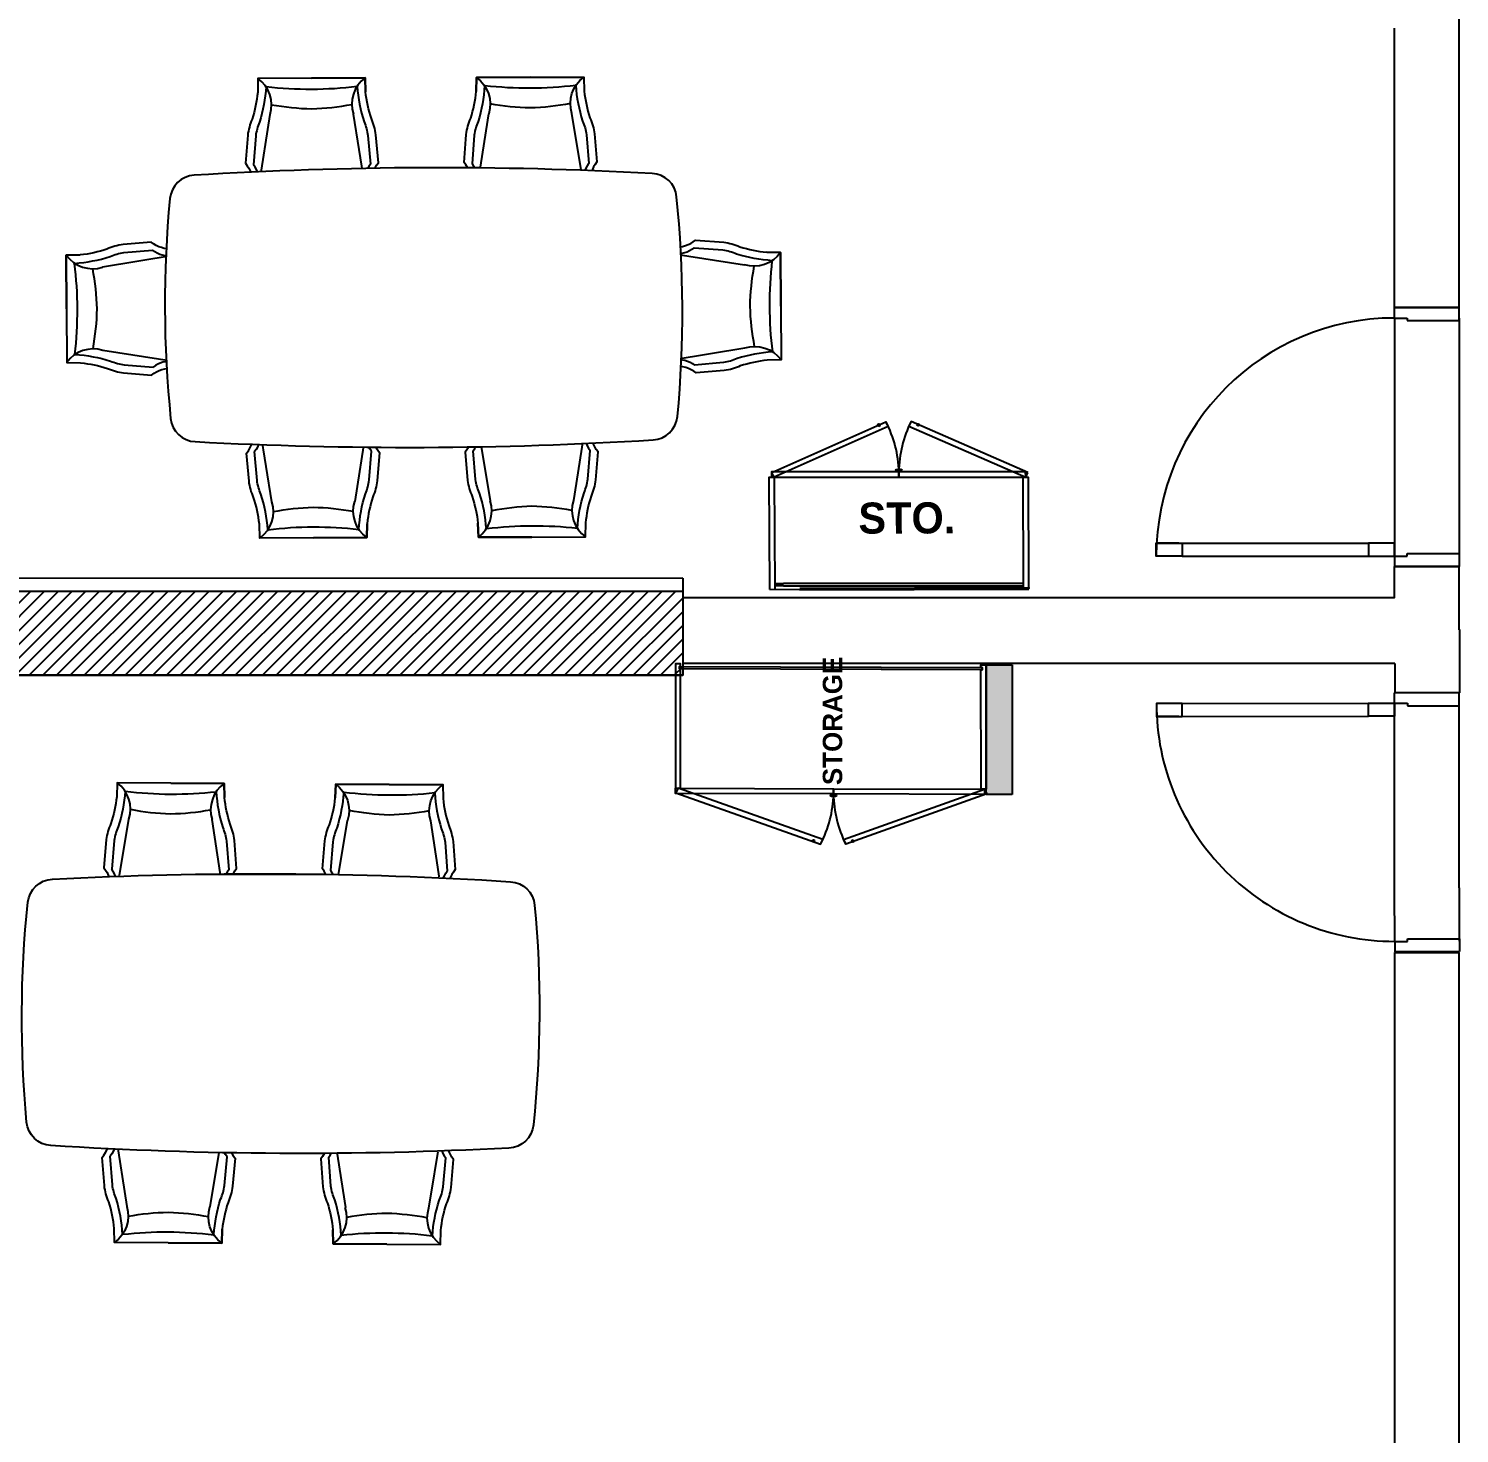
# Model space of a CAD drawing. Extents: x -678889171 to 586587, y -792238163 to 335485.
# Drawn here: x 72962 to 78491, y 64374 to 69800 of the extents above; entities that cross this region are included whole.
import ezdxf

# ---------------------------------------------------------------- set-up
doc = ezdxf.new("R2010")
doc.units = 0
doc.header["$MEASUREMENT"] = 0
doc.set_wipeout_variables(frame=1)
doc.linetypes.add('XR-A-TYP38$0$XR-A-4TH-OLD DESIGN$0$XR-A-TYP-2-3-4-6-7-8-9-10$0$HIDDEN', pattern=[0.375, 0.25, -0.125])
doc.linetypes.add('XR-A-TYP40$0$XR-A-TYP-2-3-4-6-7-8-9-10$0$HIDDEN', pattern=[0.375, 0.25, -0.125])
doc.layers.get('0').update_dxf_attribs({"color": 8})
for name, color, linetype in [('9TH-FURN$0$I-FURN-CHAR', 252, 'Continuous'), ('9TH-FURN$0$I-WIPEOUT', 252, 'Continuous'), ('9TH-FURN$0$XR-A-9TH-OLD DESIGN$0$A-SITE-PATT', 252, 'Continuous'), ('9TH-FURN$0$XR-A-9TH-OLD DESIGN$0$I-FURN', 252, 'Continuous'), ('9TH-FURN$0$XR-A-9TH-OLD DESIGN$0$I-FURN-CHAR', 252, 'Continuous'), ('9TH-FURN$0$XR-A-9TH-OLD DESIGN$0$I-WIPEOUT', 252, 'Continuous'), ('9TH-FURN$0$XR-A-9TH-OLD DESIGN$0$XREF_2BR$0$I-FURN-IDEN', 252, 'Continuous'), ('9TH-FURN$0$XR-A-9TH-OLD DESIGN$0$XREF_3BR$0$I-FURN', 252, 'Continuous'), ('9TH-FURN$0$XREF_1BR$0$I-FURN', 252, 'Continuous'), ('9TH-FURN$0$XREF_1BR$0$I-SPCL', 252, 'Continuous'), ('9TH-FURN$0$XREF_1BR$0$I-WALL', 252, 'Continuous'), ('9TH-FURN$0$XREF_1BR$0$I-WALL-PATT-NEWW', 252, 'Continuous'), ('XR-A-9TH-FLOOR$0$A-WALL', 252, 'Continuous'), ('XR-A-col-910$0$A-COLS', 252, 'Continuous'), ('XR-A-col-910$0$A-COLS-PATT', 252, 'Continuous'), ('XR-A-TYP38$0$A-WALL', 252, 'Continuous'), ('XR-A-TYP38$0$XR-A-4TH-OLD DESIGN$0$A-WALL', 252, 'Continuous'), ('XR-A-TYP38$0$XR-A-4TH-OLD DESIGN$0$XR-A-TYP-2-3-4-6-7-8-9-10$0$A-DOOR', 252, 'Continuous'), ('XR-A-TYP38$0$XR-A-4TH-OLD DESIGN$0$XR-A-TYP-2-3-4-6-7-8-9-10$0$A-FLOR-OVHD', 252, 'XR-A-TYP38$0$XR-A-4TH-OLD DESIGN$0$XR-A-TYP-2-3-4-6-7-8-9-10$0$HIDDEN'), ('XR-A-TYP40$0$A-WALL', 252, 'Continuous'), ('XR-A-TYP40$0$XR-A-TYP-2-3-4-6-7-8-9-10$0$A-DOOR', 252, 'Continuous'), ('XR-A-TYP40$0$XR-A-TYP-2-3-4-6-7-8-9-10$0$A-FLOR-OVHD', 252, 'XR-A-TYP40$0$XR-A-TYP-2-3-4-6-7-8-9-10$0$HIDDEN'), ('XR-A-TYP40$0$XR-A-TYP-3-5-9-10$0$A-WALL', 252, 'Continuous'), ('XR-A-TYP40$0$XREF10$0$XR-A-5TH-OLD DESIGN$0$XR-A-TYP-2-3-4-5-6-7-8-10$0$A-WALL', 252, 'Continuous')]:
    doc.layers.add(name, color=color, linetype=linetype)
doc.layers.add('9TH-FURN$0$XR-A-9TH-OLD DESIGN$0$xref_heliopolis_2Br_T06$0$xref units$0$A-WALL-CMU', color=252, linetype='Continuous', lineweight=50)
doc.layers.add('XR-A-col-910$0$MOD-COL', color=252, linetype='Continuous', lineweight=50)
doc.styles.add('9TH-FURN$0$XR-A-9TH-OLD DESIGN$0$XREF_2BR$0$KZT', font='')
doc.styles.add('9TH-FURN$0$XREF_1BR$0$KZT', font='')
doc.styles.get('9TH-FURN$0$XR-A-9TH-OLD DESIGN$0$XREF_2BR$0$KZT').set_extended_font_data('AvantGarde LT Medium', bold=True)
doc.styles.get('9TH-FURN$0$XREF_1BR$0$KZT').set_extended_font_data('AvantGarde LT Medium', bold=True)

# ---------------------------------------------------------------- blocks, each defined once
blk = doc.blocks.new('9TH-FURN$0$A$C34E7157F')
blk.add_wipeout([(-205.8, 13.5), (-224.6, 21.6), (-231.7, 39.4), (-231.2, 49), (-230.3, 65.3), (-232.3, 99), (-235.2, 110.3), (-252.5, 144.7), (-256.7, 150.1), (-253.1, 193.4), (-249, 243.5), (-247.8, 258.5), (-240.5, 292.9), (-230.4, 320.9), (-224.4, 340.5), (-216.7, 372), (-213.3, 389.4), (-208.4, 424.4), (-208.1, 439.4), (-207.1, 478.2), (0, 478.2), (207.1, 478.2), (208.3, 428.7), (215.3, 379), (227.4, 330.2), (241.3, 290.3), (243.3, 282.6), (247.8, 258.5), (249.9, 232.8), (254, 182.7), (256.7, 150.1), (246.6, 135.8), (235.2, 110.3), (230.6, 88.5), (230.3, 65.3), (231.7, 38.3), (224.6, 21.6), (205.8, 13.5), (195.2, 12.1), (145.3, 6.7), (95.1, 2.9), (44.9, 0.6), (-5.3, 0), (-55.6, 1), (-105.8, 3.6), (-155.9, 7.7)]).dxf.layer = '9TH-FURN$0$I-WIPEOUT'
for p, q in [((-204.4, 65.8), (-160.8, 338.1)), ((204.4, 65.8), (160.8, 338.1))]:
    blk.add_line(p, q)
for points in [[(-205.8, 13.5, 0.032774), (0, 0, 0.032774), (205.8, 13.5, 0.428923), (231.7, 40.7), (230.3, 65.3, -0.1947), (256.7, 150.1), (247.8, 258.5, 0.07043), (230.4, 320.9, -0.052474), (208.4, 424.4), (207.1, 478.2), (0, 478.2), (-207.1, 478.2), (-208.4, 424.4, -0.052474), (-230.4, 320.9, 0.07043), (-247.8, 258.5), (-256.7, 150.1, -0.1947), (-230.3, 65.3), (-231.7, 40.7, 0.428923), (-205.8, 13.5)], [(-176, 446.1, -0.059865), (-201.9, 308.4, 0.068997), (-216.8, 255.6), (-225.9, 144.4)], [(176, 446.1, 0.059865), (201.9, 308.4, -0.068997), (216.8, 255.6), (225.9, 144.4)]]:
    blk.add_lwpolyline(points, format="xyb")
for points in [[(0, 478.2), (-207.1, 478.2), (-208.4, 424.4)], [(0, 478.2), (207.1, 478.2), (208.4, 424.4)], [(-216.8, 255.6), (-225.9, 144.4)], [(-216.8, 255.6), (-225.9, 144.4)], [(216.8, 255.6), (225.9, 144.4)], [(216.8, 255.6), (225.9, 144.4)]]:
    blk.add_lwpolyline(points)
for centre, radius, start, end in [((-280.6, 376.2), 125.7, 342.3555, 54.2263), ((0, 1956.5), 1520.6, 263.3544, 270), ((0, 1956.5), 1520.6, 270, 276.6456), ((280.6, 376.2), 125.7, 125.7737, 197.6445), ((28.9, 1366.4), 1007.1, 259.4855, 268.3566), ((-28.9, 1366.4), 1007.1, 271.6434, 280.5145), ((-312.4, 78.6), 108.7, 353.2031, 37.2547), ((312.4, 78.6), 108.7, 142.7453, 186.7969), ((-218.3, 117.4), 53.5, 257.0888, 285.0339), ((218.3, 117.4), 53.5, 254.9661, 282.9112)]:
    blk.add_arc(centre, radius, start, end)
blk = doc.blocks.new('9TH-FURN$0$XR-A-9TH-OLD DESIGN$0$A$C34E7157F')
blk.add_wipeout([(-205.8, 13.5), (-224.6, 21.6), (-231.7, 39.4), (-231.2, 49), (-230.3, 65.3), (-232.3, 99), (-235.2, 110.3), (-252.5, 144.7), (-256.7, 150.1), (-253.1, 193.4), (-249, 243.5), (-247.8, 258.5), (-240.5, 292.9), (-230.4, 320.9), (-224.4, 340.5), (-216.7, 372), (-213.3, 389.4), (-208.4, 424.4), (-208.1, 439.4), (-207.1, 478.2), (0, 478.2), (207.1, 478.2), (208.3, 428.7), (215.3, 379), (227.4, 330.2), (241.3, 290.3), (243.3, 282.6), (247.8, 258.5), (249.9, 232.8), (254, 182.7), (256.7, 150.1), (246.6, 135.8), (235.2, 110.3), (230.6, 88.5), (230.3, 65.3), (231.7, 38.3), (224.6, 21.6), (205.8, 13.5), (195.2, 12.1), (145.3, 6.7), (95.1, 2.9), (44.9, 0.6), (-5.3, 0), (-55.6, 1), (-105.8, 3.6), (-155.9, 7.7)]).dxf.layer = '9TH-FURN$0$XR-A-9TH-OLD DESIGN$0$I-WIPEOUT'
for p, q in [((-204.4, 65.8), (-160.8, 338.1)), ((204.4, 65.8), (160.8, 338.1))]:
    blk.add_line(p, q)
for points in [[(-205.8, 13.5, 0.032774), (0, 0, 0.032774), (205.8, 13.5, 0.428923), (231.7, 40.7), (230.3, 65.3, -0.1947), (256.7, 150.1), (247.8, 258.5, 0.07043), (230.4, 320.9, -0.052474), (208.4, 424.4), (207.1, 478.2), (0, 478.2), (-207.1, 478.2), (-208.4, 424.4, -0.052474), (-230.4, 320.9, 0.07043), (-247.8, 258.5), (-256.7, 150.1, -0.1947), (-230.3, 65.3), (-231.7, 40.7, 0.428923), (-205.8, 13.5)], [(-176, 446.1, -0.059865), (-201.9, 308.4, 0.068997), (-216.8, 255.6), (-225.9, 144.4)], [(176, 446.1, 0.059865), (201.9, 308.4, -0.068997), (216.8, 255.6), (225.9, 144.4)]]:
    blk.add_lwpolyline(points, format="xyb")
for points in [[(0, 478.2), (-207.1, 478.2), (-208.4, 424.4)], [(0, 478.2), (207.1, 478.2), (208.4, 424.4)], [(-216.8, 255.6), (-225.9, 144.4)], [(-216.8, 255.6), (-225.9, 144.4)], [(216.8, 255.6), (225.9, 144.4)], [(216.8, 255.6), (225.9, 144.4)]]:
    blk.add_lwpolyline(points)
for centre, radius, start, end in [((-280.6, 376.2), 125.7, 342.3555, 54.2263), ((0, 1956.5), 1520.6, 263.3544, 270), ((0, 1956.5), 1520.6, 270, 276.6456), ((280.6, 376.2), 125.7, 125.7737, 197.6445), ((28.9, 1366.4), 1007.1, 259.4855, 268.3566), ((-28.9, 1366.4), 1007.1, 271.6434, 280.5145), ((-312.4, 78.6), 108.7, 353.2031, 37.2547), ((312.4, 78.6), 108.7, 142.7453, 186.7969), ((-218.3, 117.4), 53.5, 257.0888, 285.0339), ((218.3, 117.4), 53.5, 254.9661, 282.9112)]:
    blk.add_arc(centre, radius, start, end)
blk = doc.blocks.new('9TH-FURN$0$XR-A-9TH-OLD DESIGN$0$A$C2F8B7E1C')
at = {"layer": '9TH-FURN$0$XR-A-9TH-OLD DESIGN$0$I-FURN-CHAR'}
blk.add_blockref('9TH-FURN$0$XR-A-9TH-OLD DESIGN$0$A$C34E7157F', (77.6, 409.7), dxfattribs=at)
at = {"layer": '9TH-FURN$0$XR-A-9TH-OLD DESIGN$0$I-FURN-CHAR', "xscale": -1}
blk.add_blockref('9TH-FURN$0$XR-A-9TH-OLD DESIGN$0$A$C34E7157F', (922.3, 409.7), dxfattribs=at)
for p, rotation in [((-409.3, 0), 90), ((77.6, -409.7), 180)]:
    blk.add_blockref('9TH-FURN$0$XR-A-9TH-OLD DESIGN$0$A$C34E7157F', p, dxfattribs=dict(at, rotation=rotation))
at = {"layer": '9TH-FURN$0$XR-A-9TH-OLD DESIGN$0$I-FURN-CHAR'}
for p, rotation in [((1394.6, 0), 270), ((922.3, -409.7), 180)]:
    blk.add_blockref('9TH-FURN$0$XR-A-9TH-OLD DESIGN$0$A$C34E7157F', p, dxfattribs=dict(at, rotation=rotation))
blk.add_wipeout([(-485.3, 433.3), (-483.3, 441.9), (-480.5, 450.4), (-477, 458.5), (-472.7, 466.3), (-467.8, 473.7), (-462.3, 480.7), (-456.1, 487.1), (-449.5, 492.9), (-442.3, 498.1), (-434.7, 502.7), (-426.7, 506.6), (-418.4, 509.7), (-409.8, 512.1), (-401.1, 513.8), (-392.3, 514.6), (-118.5, 530.9), (155.5, 539), (429.7, 539), (1103.8, 530.9), (1377.5, 514.6), (1386.4, 513.8), (1395.1, 512.1), (1403.7, 509.7), (1412, 506.6), (1420, 502.7), (1427.6, 498.1), (1434.7, 492.9), (1441.4, 487.1), (1447.6, 480.7), (1453.1, 473.7), (1458, 466.3), (1462.3, 458.5), (1465.8, 450.4), (1468.6, 441.9), (1470.6, 433.3), (1471.9, 424.5), (1483.4, 283.3), (1490.3, 141.7), (1492.6, 0), (1490.3, -141.7), (1483.4, -283.3), (1471.9, -424.5), (1470.6, -433.3), (1468.6, -441.9), (1465.8, -450.4), (1462.3, -458.5), (1458, -466.3), (1453.1, -473.7), (1447.6, -480.7), (1441.4, -487.1), (1434.7, -492.9), (1427.6, -498.1), (1420, -502.7), (1412, -506.6), (1403.7, -509.7), (1395.1, -512.1), (1386.4, -513.8), (1377.5, -514.6), (1103.8, -530.9), (429.7, -539), (155.5, -539), (-118.5, -530.9), (-392.3, -514.6), (-401.1, -513.8), (-409.8, -512.1), (-418.4, -509.7), (-426.7, -506.6), (-434.7, -502.7), (-442.3, -498.1), (-449.5, -492.9), (-456.1, -487.1), (-462.3, -480.7), (-467.8, -473.7), (-472.7, -466.3), (-477, -458.5), (-480.5, -450.4), (-483.3, -441.9), (-485.3, -433.3), (-486.6, -424.5), (-498.1, -283.3), (-505, -141.7), (-507.4, 0), (-505, 141.7), (-498.1, 283.3), (-486.6, 424.5)]).dxf.layer = '9TH-FURN$0$XR-A-9TH-OLD DESIGN$0$I-WIPEOUT'
blk.add_lwpolyline([(-486.6, 424.5, 0.048911), (-486.6, -424.5, 0.371024), (-392.3, -514.6, 0.028686), (1377.5, -514.6, 0.371024), (1471.9, -424.5, 0.048911), (1471.9, 424.5, 0.371024), (1377.5, 514.6, 0.028686), (-392.3, 514.6, 0.371024)], format="xyb", close=True)
blk = doc.blocks.new('9TH-FURN$0$XR-A-9TH-OLD DESIGN$0$f444')
at = {"layer": '9TH-FURN$0$XR-A-9TH-OLD DESIGN$0$I-FURN', "ltscale": 0.5, "extrusion": (1.14521e-09, -1.34087e-09, 1), "elevation": 0}
for points in [[(59049.1, 54742.8), (59050, 54741)], [(59050, 54743.2), (59050.9, 54741.4)], [(59198, 54744.3), (59197.1, 54742.5)], [(59198.9, 54743.8), (59198, 54742)]]:
    blk.add_lwpolyline(points, dxfattribs=at)
at = {"layer": '9TH-FURN$0$XR-A-9TH-OLD DESIGN$0$I-FURN', "extrusion": (1.14521e-09, -1.34087e-09, 1), "elevation": 0}
for points in [[(59624.1, 54563.5), (59172.4, 54759.9), (59163.7, 54741.9), (59615.4, 54545.5)], [(59615.2, 54565.5), (59125.2, 54565.5), (59125.4, 54545.5), (59615.4, 54545.5)]]:
    blk.add_lwpolyline(points, close=True, dxfattribs=at)
for points in [[(59117.5, 54567.4), (59117.5, 54565.4)], [(59118.5, 54567.4), (59118.5, 54565.4)], [(59131.9, 54567.5), (59131.9, 54565.5)], [(59132.9, 54567.5), (59132.9, 54565.5)], [(59606.9, 54134.5), (59606.9, 54134.5), (59605.4, 54545.5), (59625.4, 54545.6), (59626.9, 54134.6), (59626.9, 54134.6), (59626.9, 54125.6), (59626.9, 54125.6), (59627, 54115.6), (59607, 54115.5), (59606.9, 54125.5)], [(58646.3, 54134.2), (58680, 54134.6)], [(58626.9, 54125), (58626.9, 54125)], [(58627, 54111.8), (59607, 54115.5)], [(58680, 54125.6), (58680, 54125.6), (58646.4, 54125.2)]]:
    blk.add_lwpolyline(points, dxfattribs=at)
at = {"layer": '9TH-FURN$0$XR-A-9TH-OLD DESIGN$0$I-FURN', "ltscale": 0.5}
for centre in [(59047.7, 54746.6, 0), (59200.2, 54747.6, 0)]:
    blk.add_circle(centre, 4, dxfattribs=at)
at = {"layer": '9TH-FURN$0$XR-A-9TH-OLD DESIGN$0$I-FURN'}
for centre in [(59117.9, 54571.4, 0), (59132.4, 54571.5, 0)]:
    blk.add_circle(centre, 4, dxfattribs=at)
for centre, start, end in [((58683.4, 54555, 0), 1.3546, 27.5199), ((59567.1, 54561.2, 0), 153.2735, 179.4388)]:
    blk.add_arc(centre, 441.9, start, end, dxfattribs=at)
at = {"layer": '9TH-FURN$0$XR-A-9TH-OLD DESIGN$0$XREF_3BR$0$I-FURN', "extrusion": (1.14521e-09, -1.34087e-09, 1), "elevation": 0}
blk.add_lwpolyline([(58680, 54125.6), (59606.9, 54125.5), (59606.9, 54134.5), (58680, 54134.6), (58680, 54134.6)], dxfattribs=at)
at = {"layer": '9TH-FURN$0$XR-A-9TH-OLD DESIGN$0$xref_heliopolis_2Br_T06$0$xref units$0$A-WALL-CMU'}
blk.add_line((59627, 54115.5, 0), (58742.8, 54112.2, 0), dxfattribs=at)
at = {"layer": '9TH-FURN$0$XR-A-9TH-OLD DESIGN$0$I-FURN', "extrusion": (1.14521e-09, -1.34087e-09, 1), "rotation": 180.2186530254469}
blk.add_blockref('9TH-FURN$0$XR-A-9TH-OLD DESIGN$0$A$C2F8B7E1C', (57781.6, 55202.2, 0), dxfattribs=at)
at = {"layer": '9TH-FURN$0$XR-A-9TH-OLD DESIGN$0$XREF_2BR$0$I-FURN-IDEN', "extrusion": (1.14521e-09, -1.34087e-09, 1), "insert": (59343.7, 54326.6, 0), "char_height": 120, "attachment_point": 9, "text_direction": (0.999993, 0.003816, 0), "style": '9TH-FURN$0$XR-A-9TH-OLD DESIGN$0$XREF_2BR$0$KZT'}
blk.add_mtext_dynamic_manual_height_columns('STO.', width=296.514, gutter_width=905.9, heights=[0], dxfattribs=at)
at = {"layer": '9TH-FURN$0$XR-A-9TH-OLD DESIGN$0$I-FURN', "extrusion": (1.14521e-09, -1.34087e-09, 1), "elevation": 0}
for points in [[(58634.8, 54563.4), (59075.3, 54759.2), (59084.3, 54741.3), (58643.7, 54545.6)], [(59125.2, 54565.5), (58633.6, 54565.5), (58633.7, 54545.5), (59125.4, 54545.5)]]:
    blk.add_lwpolyline(points, close=True, dxfattribs=at)
blk.add_lwpolyline([(58627, 54111.8), (58623.7, 54545.3), (58643.7, 54545.5), (58646.4, 54111.9)], dxfattribs=at)
blk = doc.blocks.new('*U1530')
at = {"layer": 'XR-A-col-910$0$A-COLS-PATT'}
h = blk.add_hatch(dxfattribs=at)
h.set_pattern_fill('ANSI31', color=256, scale=300)
h.set_pattern_definition([(45, (-7250, -25), (-26.516504, 26.516504), [])])
h.paths.add_polyline_path([(-23083.5, 85098.8), (-15333.5, 85098.8), (-15333.5, 84773.8), (-23083.5, 84773.8)])
at = {"layer": 'XR-A-col-910$0$A-COLS'}
blk.add_lwpolyline([(-23083.5, 85098.8), (-15333.5, 85098.8), (-15333.5, 84773.8), (-23083.5, 84773.8)], close=True, dxfattribs=at)
blk = doc.blocks.new('XR-A-col-910')
at = {"layer": 'XR-A-col-910$0$MOD-COL'}
blk.add_blockref('*U1530', (93623.5, -30993.8), dxfattribs=at)
blk = doc.blocks.new('*U1456')
for p, q in [((40, 920), (40, 200)), ((90, 920), (90, 200)), ((0, -150), (0, 100)), ((40, 100), (0, 100)), ((40, 100), (40, 50)), ((960, 100), (960, 50)), ((960, 100), (1000, 100)), ((1000, -150), (1000, 100)), ((40, 50), (50, 50)), ((50, 50), (50, -150)), ((960, 50), (950, 50)), ((950, 50), (950, -150)), ((50, -150), (0, -150)), ((950, -150), (1000, -150))]:
    blk.add_line(p, q)
for points in [[(90, 920), (40, 920), (40, 1020), (90, 1020), (90, 933), (90, 1020)], [(90, 200), (40, 200), (40, 100), (90, 100), (90, 187)]]:
    blk.add_lwpolyline(points, close=True)
blk.add_arc((40, 100), 920, 0, 90)
at = {"layer": 'XR-A-TYP38$0$XR-A-4TH-OLD DESIGN$0$XR-A-TYP-2-3-4-6-7-8-9-10$0$A-FLOR-OVHD'}
for p, q in [((960, 100), (40, 100)), ((960, -150), (40, -150))]:
    blk.add_line(p, q, dxfattribs=at)
blk = doc.blocks.new('XR-A-TYP38')
at = {"layer": 'XR-A-TYP38$0$A-WALL'}
blk.add_lwpolyline([(78290, 54155), (70540, 54151.9), (70540, 53955)], dxfattribs=at)
at = {"layer": 'XR-A-TYP38$0$XR-A-4TH-OLD DESIGN$0$A-WALL'}
for p, q in [((81290, 53955), (81290, 54200)), ((78290, 54155), (78290, 54080))]:
    blk.add_line(p, q, dxfattribs=at)
for points in [[(81290, 55200), (81290, 62655)], [(81040, 55200), (81040, 56280)], [(78290, 54080), (81040, 54080), (81040, 54200)], [(81040, 54200), (81290, 54200)]]:
    blk.add_lwpolyline(points, dxfattribs=at)
at = {"layer": 'XR-A-TYP38$0$XR-A-4TH-OLD DESIGN$0$A-WALL', "elevation": 0}
blk.add_lwpolyline([(81040, 55200), (81290, 55200)], dxfattribs=at)
at = {"layer": 'XR-A-TYP38$0$XR-A-4TH-OLD DESIGN$0$XR-A-TYP-2-3-4-6-7-8-9-10$0$A-DOOR', "extrusion": (-2.58973e-11, 9.18366e-17, -1), "xscale": -0.9999999999999947, "zscale": -0.9999999999999947, "rotation": 270.0002031815247}
blk.add_blockref('*U1456', (-81140, 54200, 0), dxfattribs=at)
blk = doc.blocks.new('*U1509')
for p, q in [((710, 920), (710, 200)), ((760, 920), (760, 200)), ((-200, -150), (-200, 100)), ((-160, 100), (-200, 100)), ((-160, 100), (-160, 50)), ((760, 100), (760, 50)), ((760, 100), (800, 100)), ((800, -150), (800, 100)), ((-160, 50), (-150, 50)), ((-150, 50), (-150, -150)), ((750, 50), (750, -150)), ((760, 50), (750, 50)), ((-150, -150), (-200, -150)), ((750, -150), (800, -150))]:
    blk.add_line(p, q)
for points in [[(710, 920), (760, 920), (760, 1020), (710, 1020), (710, 933), (710, 1020)], [(710, 200), (760, 200), (760, 100), (710, 100), (710, 187)]]:
    blk.add_lwpolyline(points, close=True)
blk.add_arc((760, 100), 920, 90, 180)
at = {"layer": 'XR-A-TYP40$0$XR-A-TYP-2-3-4-6-7-8-9-10$0$A-FLOR-OVHD'}
for p, q in [((-160, 100), (760, 100)), ((-160, -150), (760, -150))]:
    blk.add_line(p, q, dxfattribs=at)
blk = doc.blocks.new('XR-A-TYP40')
blk.add_line((78290, 53825.3), (78290, 53780))
at = {"layer": 'XR-A-TYP40$0$A-WALL'}
for p, q in [((81291.4, 53957.2), (81291.4, 53712.2)), ((81041.4, 53825.3), (78290, 53825.3)), ((81041.4, 53825.3), (81041.4, 53712.2)), ((70540, 53780), (78290, 53780)), ((81290.4, 53712.2), (81040.4, 53712.2)), ((81040.4, 52708.7), (81040.8, 50399.2))]:
    blk.add_line(p, q, dxfattribs=at)
at = {"layer": 'XR-A-TYP40$0$XR-A-TYP-3-5-9-10$0$A-WALL'}
blk.add_line((81289.8, 52708.7), (81289.8, 44466.9), dxfattribs=at)
at = {"layer": 'XR-A-TYP40$0$XREF10$0$XR-A-5TH-OLD DESIGN$0$XR-A-TYP-2-3-4-5-6-7-8-10$0$A-WALL'}
blk.add_line((81040, 52708.7), (81289.8, 52708.7), dxfattribs=at)
at = {"layer": 'XR-A-TYP40$0$XR-A-TYP-2-3-4-6-7-8-9-10$0$A-DOOR', "extrusion": (-4.9546e-11, -4.9546e-14, -1), "xscale": -1, "zscale": -1, "rotation": 269.9427043092939}
blk.add_blockref('*U1509', (-81141.2, 52912.1, 0), dxfattribs=at)

msp = doc.modelspace()

# ---------------------------------------------------------------- hatches: boundary and pattern name
at = {"layer": '9TH-FURN$0$XREF_1BR$0$I-WALL-PATT-NEWW'}
h = msp.add_hatch(color=256, dxfattribs=at)
h.dxf.hatch_style = 1
h.paths.add_polyline_path([(76662.2, 66841.8), (76762.2, 66841.8), (76762.2, 67341.8), (76662.2, 67341.8)])

# ---------------------------------------------------------------- linework, layer by layer
at = {"layer": '9TH-FURN$0$XREF_1BR$0$I-FURN', "elevation": 0}
for points in [[(75481.6, 67335.6), (75481.7, 67345.6), (75461.7, 67345.7), (75461.6, 67335.7), (75461.6, 67335.7), (75461.6, 67326.7), (75461.6, 67326.7), (75461.6, 66865.8), (75481.6, 66865.6), (75481.6, 67326.6), (75476.6, 67326.6), (75476.6, 67335.6)], [(76647.1, 67322.9), (75476.6, 67326.6), (75476.6, 67335.6), (76647.1, 67331.9)], [(76072.4, 66843.7), (75461.4, 66845.8), (75461.6, 66865.8), (76072.5, 66863.7)], [(75462.6, 66847.8), (76022.4, 66650), (76031.4, 66667.9), (75471.6, 66865.7)], [(76656, 66841.8), (76072.4, 66843.7), (76072.5, 66863.7), (76656.1, 66861.8)], [(76664.8, 66843.8), (76119.5, 66649.3), (76110.8, 66667.3), (76656.1, 66861.8)]]:
    msp.add_lwpolyline(points, close=True, dxfattribs=at)
for points in [[(76662.1, 67331.8), (76662.1, 67331.8), (76662.5, 66861.7), (76642.5, 66861.9), (76642.1, 67322.9), (76647.1, 67322.9), (76647.1, 67331.9), (76642.1, 67331.9), (76642.2, 67341.9), (76662.2, 67341.8), (76662.1, 67331.8)], [(76064.6, 66841.8), (76064.6, 66843.8)], [(76064.6, 66841.8), (76064.6, 66843.8)], [(76064.6, 66841.8), (76064.6, 66843.8)], [(76064.6, 66841.8), (76064.6, 66843.8)], [(76065.6, 66841.8), (76065.6, 66843.8)], [(76065.6, 66841.8), (76065.6, 66843.8)], [(76065.6, 66841.8), (76065.6, 66843.8)], [(76065.6, 66841.8), (76065.6, 66843.8)], [(76079.1, 66841.7), (76079.1, 66843.7)], [(76079.1, 66841.7), (76079.1, 66843.7)], [(76079.1, 66841.7), (76079.1, 66843.7)], [(76079.1, 66841.7), (76079.1, 66843.7)], [(76080.1, 66841.7), (76080.1, 66843.7)], [(76080.1, 66841.7), (76080.1, 66843.7)], [(76080.1, 66841.7), (76080.1, 66843.7)], [(76080.1, 66841.7), (76080.1, 66843.7)]]:
    msp.add_lwpolyline(points, dxfattribs=at)
at = {"layer": '9TH-FURN$0$XREF_1BR$0$I-FURN', "ltscale": 0.5, "elevation": 0}
for points in [[(75996.2, 66666.4), (75997.1, 66668.2)], [(75996.2, 66666.4), (75997.1, 66668.2)], [(75996.2, 66666.4), (75997.1, 66668.2)], [(75996.2, 66666.4), (75997.1, 66668.2)], [(75997.1, 66666), (75998, 66667.8)], [(75997.1, 66666), (75998, 66667.8)], [(75997.1, 66666), (75998, 66667.8)], [(75997.1, 66666), (75998, 66667.8)], [(76145.1, 66664.9), (76144.2, 66666.7)], [(76145.1, 66664.9), (76144.2, 66666.7)], [(76145.1, 66664.9), (76144.2, 66666.7)], [(76145.1, 66664.9), (76144.2, 66666.7)], [(76146, 66665.4), (76145.1, 66667.2)], [(76146, 66665.4), (76145.1, 66667.2)], [(76146, 66665.4), (76145.1, 66667.2)], [(76146, 66665.4), (76145.1, 66667.2)]]:
    msp.add_lwpolyline(points, dxfattribs=at)
at = {"layer": '9TH-FURN$0$XREF_1BR$0$I-FURN'}
for centre in [(76065.1, 66837.8, 0), (76065.1, 66837.8, 0), (76065.1, 66837.8, 0), (76065.1, 66837.8, 0), (76079.6, 66837.7, 0), (76079.6, 66837.7, 0), (76079.6, 66837.7, 0), (76079.6, 66837.7, 0)]:
    msp.add_circle(centre, 4, dxfattribs=at)
at = {"layer": '9TH-FURN$0$XREF_1BR$0$I-FURN', "ltscale": 0.5}
for centre in [(75994.8, 66662.6, 0), (75994.8, 66662.6, 0), (75994.8, 66662.6, 0), (75994.8, 66662.6, 0), (76147.3, 66661.5, 0), (76147.3, 66661.5, 0), (76147.3, 66661.5, 0), (76147.3, 66661.5, 0)]:
    msp.add_circle(centre, 4, dxfattribs=at)
at = {"layer": '9TH-FURN$0$XREF_1BR$0$I-FURN'}
for centre, start, end in [((75630.6, 66854.3, 0), 332.4636, 358.6289), ((76514.3, 66847.9, 0), 180.5447, 206.71)]:
    msp.add_arc(centre, 441.9, start, end, dxfattribs=at)
at = {"layer": '9TH-FURN$0$XREF_1BR$0$I-WALL'}
for p, q in [((76662.2, 66841.8, 0), (76662.2, 67341.8, 0)), ((76662.2, 67341.8, 0), (76762.2, 67341.8, 0)), ((76762.2, 67341.8, 0), (76762.2, 66841.8, 0)), ((76762.2, 66841.8, 0), (76662.2, 66841.8, 0))]:
    msp.add_line(p, q, dxfattribs=at)

# ---------------------------------------------------------------- block references
at = {"layer": '9TH-FURN$0$I-FURN-CHAR'}
for p, rotation in [((73508.4, 66407.1, 0), 359.6813706084997), ((74348.6, 65583, 0), 179.6813706084997)]:
    msp.add_blockref('9TH-FURN$0$A$C34E7157F', p, dxfattribs=dict(at, rotation=rotation))
at = {"layer": '9TH-FURN$0$I-FURN-CHAR', "xscale": -1}
for p, rotation in [((74353.1, 66402.4, 0), 359.6813706084997), ((73503.9, 65587.7, 0), 179.6813706084997)]:
    msp.add_blockref('9TH-FURN$0$A$C34E7157F', p, dxfattribs=dict(at, rotation=rotation))
at = {"layer": '9TH-FURN$0$XR-A-9TH-OLD DESIGN$0$A-SITE-PATT'}
msp.add_blockref('9TH-FURN$0$XR-A-9TH-OLD DESIGN$0$f444', (17199.6, 13522.1), dxfattribs=at)

# ---------------------------------------------------------------- texts
at = {"layer": '9TH-FURN$0$XREF_1BR$0$I-SPCL', "style": '9TH-FURN$0$XREF_1BR$0$KZT'}
msp.add_text('STORAGE', height=75, rotation=90, dxfattribs=at).set_placement((76105.9, 66877.7, 0))

# ---------------------------------------------------------------- next in the draw order: wipeouts: each hides what was drawn before it
msp.add_wipeout([(74916.2, 66422.9), (74914.2, 66431.5), (74911.5, 66440), (74908, 66448.1), (74903.8, 66455.9), (74898.9, 66463.4), (74893.4, 66470.3), (74887.3, 66476.8), (74880.7, 66482.7), (74873.5, 66487.9), (74865.9, 66492.5), (74857.9, 66496.5), (74849.7, 66499.7), (74841.1, 66502.1), (74832.4, 66503.8), (74823.6, 66504.7), (74550, 66522.5), (74275.9, 66532.1), (74001.7, 66533.6), (73327.6, 66529.3), (73053.8, 66514.5), (73045, 66513.7), (73036.2, 66512.1), (73027.7, 66509.8), (73019.3, 66506.7), (73011.3, 66502.8), (73003.7, 66498.3), (72996.5, 66493.1), (72989.8, 66487.3), (72983.6, 66481), (72978, 66474.1), (72973, 66466.7), (72968.8, 66458.9), (72965.2, 66450.8), (72962.4, 66442.4), (72960.3, 66433.7), (72959, 66424.9), (72946.6, 66283.8), (72938.9, 66142.3), (72935.8, 66000.6), (72937.4, 65858.8), (72943.5, 65717.3), (72954.2, 65575.9), (72955.5, 65567.1), (72957.4, 65558.5), (72960.2, 65550), (72963.7, 65541.9), (72967.9, 65534.1), (72972.7, 65526.6), (72978.2, 65519.7), (72984.3, 65513.2), (72991, 65507.3), (72998.1, 65502.1), (73005.7, 65497.5), (73013.7, 65493.5), (73022, 65490.4), (73030.5, 65487.9), (73039.2, 65486.2), (73048.1, 65485.3), (73321.7, 65467.5), (73995.7, 65455.7), (74269.9, 65454.2), (74544, 65460.8), (74817.9, 65475.5), (74826.7, 65476.3), (74835.4, 65477.9), (74844, 65480.2), (74852.3, 65483.3), (74860.3, 65487.2), (74868, 65491.7), (74875.2, 65496.9), (74881.9, 65502.7), (74888.1, 65509), (74893.7, 65515.9), (74898.6, 65523.3), (74902.9, 65531.1), (74906.5, 65539.2), (74909.3, 65547.6), (74911.4, 65556.3), (74912.7, 65565.1), (74925, 65706.2), (74932.7, 65847.8), (74935.8, 65989.4), (74934.3, 66131.2), (74928.2, 66272.7), (74917.4, 66414.1)]).translate(0, 0, 0).dxf.layer = '9TH-FURN$0$I-WIPEOUT'

# ---------------------------------------------------------------- next in the draw order: linework, layer by layer
at = {"elevation": 0}
msp.add_lwpolyline([(74917.4, 66414.1, -0.048911), (74912.7, 65565.1, -0.371024), (74817.9, 65475.5, -0.028686), (73048.1, 65485.3, -0.371024), (72954.2, 65575.9, -0.048911), (72959, 66424.9, -0.371024), (73053.8, 66514.5, -0.028686), (74823.6, 66504.7, -0.371024)], format="xyb", close=True, dxfattribs=at)

# ---------------------------------------------------------------- next in the draw order: block references
at = {"layer": 'XR-A-9TH-FLOOR$0$A-WALL'}
msp.add_blockref('XR-A-col-910', (-2800.4, 13522.1), dxfattribs=at)

# ---------------------------------------------------------------- next in the draw order: block references
msp.add_blockref('XR-A-TYP38', (-2800.4, 13522.1), dxfattribs=at)

# ---------------------------------------------------------------- next in the draw order: block references
msp.add_blockref('XR-A-TYP40', (-2800.4, 13522.1), dxfattribs=at)

doc.saveas('drawing.dxf')
